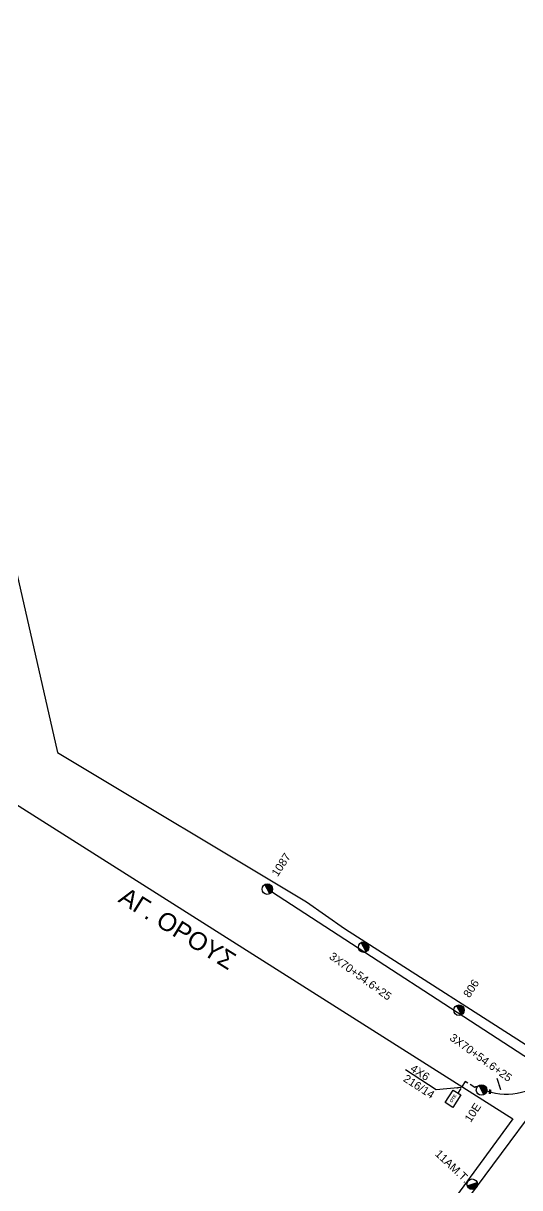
# Model space of a CAD drawing. Header units: millimetres. Extents: x 918 to 3138, y 719 to 1759.
# Drawn here: x 1967 to 2078.7, y 974.3 to 1236.1 of the extents above; entities that cross this region are included whole.
import ezdxf

# ---------------------------------------------------------------- set-up
doc = ezdxf.new("R2010")
doc.units = ezdxf.units.MM
doc.header["$LTSCALE"] = 0.5
doc.linetypes.add('DASHED', pattern=[19.05, 12.7, -6.35])
for name, color, linetype in [('Pillar OTE', 7, 'Continuous'), ('Άγνωστα', 7, 'Continuous'), ('Επιγραφές - Σχήματα', 7, 'Continuous'), ('Μηχανική τομή', 7, 'Continuous'), ('Στύλος ΦΜ', 7, 'Continuous'), ('Στύλος ΦΜ @ 1', 7, 'Continuous'), ('Συνεστραμμένα ΧΤ   3x70+54.6+25 AL', 7, 'SYN_LINE'), ('Υπόβαθρο ΔΕΗ', 7, 'Continuous'), ('Υπόγεια καλώδια Παροχών ΧΤ   4x6', 7, 'DASHED')]:
    doc.layers.add(name, color=color, linetype=linetype)
doc.styles.add('arial', font='ARIAL.TTF')
doc.styles.get("Standard").update_dxf_attribs({"font": 'ARIAL.TTF'})
doc.linetypes.add('SYN_LINE', pattern='A,0.5,-0.0001,["/\\/\\/\\/",Standard,S=0.1,R=0,X=0,Y=-0.05],-0.25', length=0.7501)
doc.dimstyles.new('ISO-25', dxfattribs={"dimtxt": 2.5, "dimasz": 2.5, "dimexe": 1.25, "dimexo": 0.625, "dimtad": 1, "dimtxsty": 'Standard', "dimcen": 2.5, "dimadec": 0, "dimazin": 0, "dimtfac": 1, "dimtmove": 0, "dimatfit": 3, "dimfxl": 1, "dimarcsym": 0})

# ---------------------------------------------------------------- blocks, each defined once
blk = doc.blocks.new('ΥΠΑΡΧΩΝ ΤΣΙΜΕΝΤΕΝΙΟΣ ΣΤΥΛΟΣ')
at = {"layer": 'Στύλος ΦΜ'}
blk.add_hatch(color=7, dxfattribs=at).paths.add_polyline_path([(-1.29, -2.28, 0.574793), (2.62, 0, 0.268822), (1.3, 2.27)])
at = {"layer": 'Στύλος ΦΜ', "color": 7}
blk.add_line((-1.29, -2.28), (1.3, 2.27), dxfattribs=at)
blk.add_circle((0, 0), 2.62, dxfattribs=at)
at = {"layer": 'Στύλος ΦΜ', "flags": 4}
for tag, p in [('ΑΡΙΘΜΟΣ', (-4.68, 8.05)), ('ΤΥΠΟΣ', (-4.91, 3.03))]:
    blk.add_attdef(tag, p, '', height=4, dxfattribs=at)
blk = doc.blocks.new('ΜΗΧΑΝΙΚΗ ΤΟΜΗ')
at = {"layer": 'Μηχανική τομή', "ltscale": 40}
for p, q in [((-1.9, 0.8), (1.9, 0.8)), ((1.9, 0), (-1.9, 0))]:
    blk.add_line(p, q, dxfattribs=at)
blk = doc.blocks.new('PILLAR ΟΤΕ')
at = {"layer": 'Pillar OTE', "ltscale": 40}
blk.add_lwpolyline([(-3.31, 2.02), (3.39, 2.02), (3.39, -1.99), (-3.31, -1.99)], close=True, dxfattribs=at)
at = {"layer": 'Pillar OTE', "insert": (-1.81, 0.71), "char_height": 1.3575, "width": 109.961, "attachment_point": 1}
blk.add_mtext('{\\fArial|b1|i0|c161|p34;OTE}', dxfattribs=at)

msp = doc.modelspace()

# ---------------------------------------------------------------- linework, layer by layer
at = {"layer": 'Συνεστραμμένα ΧΤ   3x70+54.6+25 AL', "color": 1, "ltscale": 20}
msp.add_lwpolyline([(2085.66, 1000.01), (2022.9, 1040.78)], dxfattribs=at)
at = {"layer": 'Συνεστραμμένα ΧΤ   3x70+54.6+25 AL', "color": 1, "linetype": 'SYN_LINE', "ltscale": 20}
msp.add_lwpolyline([(2051.34, 950.74), (2068.97, 974.38), (2087.8, 999.76), (2110.86, 1032.31)], dxfattribs=at)
msp.add_arc((2075.76, 1008.85), 13.53, 250.6577, 317.7595, dxfattribs=at)
at = {"layer": 'Υπόβαθρο ΔΕΗ'}
for points in [[(1961.38, 1130.54), (1974.73, 1072.12), (2030.72, 1038.59), (2039.27, 1032.59), (2086.63, 1002.32), (2190.29, 1144.25), (2260.59, 1240.6)], [(1783.3, 1187.61), (1949.75, 1118.46), (1962.45, 1062.39), (2077.19, 989.74), (1893.98, 739.52)], [(2059.93, 996.27), (2053.03, 1000.78)]]:
    msp.add_lwpolyline(points, dxfattribs=at)
at = {"layer": 'Υπόγεια καλώδια Παροχών ΧΤ   4x6', "color": 1, "linetype": 'DASHED', "ltscale": 0.2}
msp.add_lwpolyline([(2069.08, 996.82, 0.61675), (2068.62, 996.79), (2066.44, 998.17), (2064.82, 995.57)], format="xyb", dxfattribs=at)

# ---------------------------------------------------------------- block references
at = {"layer": 'Pillar OTE', "xscale": 0.5, "yscale": 0.5, "zscale": 0.5, "rotation": 57.41319137724204}
msp.add_blockref('PILLAR ΟΤΕ', (2063.69, 994.28), dxfattribs=at)
at = {"layer": 'Μηχανική τομή', "xscale": 0.2500000000001927, "yscale": 0.2500000000001927, "zscale": 0.2500000000001927, "rotation": 265.2537588485378}
msp.add_blockref('ΜΗΧΑΝΙΚΗ ΤΟΜΗ', (2071.93, 995.87), dxfattribs=at)
at = {"layer": 'Στύλος ΦΜ @ 1', "ltscale": 40}
ref = msp.add_blockref('ΥΠΑΡΧΩΝ ΤΣΙΜΕΝΤΕΝΙΟΣ ΣΤΥΛΟΣ', (2021.92, 1041.42), dxfattribs=dict(at, xscale=0.4499999999998184, yscale=0.4499999999998184, zscale=0.4499999999998184, rotation=56.80099436645325))
ref.add_attrib('ΤΥΠΟΣ', '1087', (2024.24, 1044.07), dxfattribs={"layer": 'Στύλος ΦΜ', "height": 1.8, "rotation": 56.801, "flags": 4})
at = {"layer": 'Στύλος ΦΜ @ 1', "ltscale": 40, "xscale": 0.4499999999998184, "yscale": 0.4499999999998184, "zscale": 0.4499999999998184, "rotation": 56.80099436645325}
msp.add_blockref('ΥΠΑΡΧΩΝ ΤΣΙΜΕΝΤΕΝΙΟΣ ΣΤΥΛΟΣ', (2043.6, 1028.38), dxfattribs=at)
at = {"layer": 'Στύλος ΦΜ @ 1', "ltscale": 40}
ref = msp.add_blockref('ΥΠΑΡΧΩΝ ΤΣΙΜΕΝΤΕΝΙΟΣ ΣΤΥΛΟΣ', (2065.05, 1014.19), dxfattribs=dict(at, xscale=0.4499999999998184, yscale=0.4499999999998184, zscale=0.4499999999998184, rotation=56.80099436645325))
ref.add_attrib('ΤΥΠΟΣ', '806', (2067.38, 1016.84), dxfattribs={"layer": 'Στύλος ΦΜ', "height": 1.8, "rotation": 56.801, "flags": 4})
ref = msp.add_blockref('ΥΠΑΡΧΩΝ ΤΣΙΜΕΝΤΕΝΙΟΣ ΣΤΥΛΟΣ', (2070.11, 996.25), dxfattribs=dict(at, xscale=0.4499999999998184, yscale=0.4499999999998184, zscale=0.4499999999998184, rotation=56.80099436645325))
ref.add_attrib('ΤΥΠΟΣ', '10Ε', (2067.67, 988.82), dxfattribs={"layer": 'Στύλος ΦΜ', "height": 1.8, "rotation": 56.801, "flags": 4})
ref = msp.add_blockref('ΥΠΑΡΧΩΝ ΤΣΙΜΕΝΤΕΝΙΟΣ ΣΤΥΛΟΣ', (2068.02, 975.08), dxfattribs=dict(at, xscale=0.4499999999998184, yscale=0.4499999999998184, zscale=0.4499999999998184, rotation=316.6862388002984))
ref.add_attrib('ΤΥΠΟΣ', '11ΑM.T.', (2059.5, 981.71), dxfattribs={"layer": 'Στύλος ΦΜ', "height": 1.8, "rotation": 316.6862, "flags": 4})

# ---------------------------------------------------------------- texts
at = {"layer": 'Άγνωστα', "ltscale": 40, "char_height": 1.8, "width": 17.1868, "attachment_point": 1, "rotation": 327.0805, "style": 'arial'}
for s, insert in [('4Χ6', (2054.89, 1002.16)), ('216/14', (2053.31, 999.88))]:
    msp.add_mtext(s, dxfattribs=dict(at, insert=insert))
at = {"layer": 'Επιγραφές - Σχήματα', "insert": (1990.27, 1042.08), "char_height": 4, "width": 90.8081, "attachment_point": 1, "rotation": 328.1131, "style": 'arial'}
msp.add_mtext('ΑΓ. ΟΡΟΥΣ', dxfattribs=at)
at = {"layer": 'Συνεστραμμένα ΧΤ   3x70+54.6+25 AL', "ltscale": 40, "char_height": 1.8, "width": 17.1868, "attachment_point": 1, "rotation": 324.2058, "style": 'arial'}
for insert in [(2036.73, 1027.39), (2063.82, 1009.09)]:
    msp.add_mtext('3X70+54.6+25', dxfattribs=dict(at, insert=insert))

# ---------------------------------------------------------------- leaders
at = {"layer": 'Επιγραφές - Σχήματα', "ltscale": 40}
for points in [[(2074.47, 996.26), (2073.64, 998.86)], [(2065.51, 996.8), (2059.93, 996.27)]]:
    msp.add_leader(points, dimstyle='ISO-25', override={"dimasz": 1, "dimtad": 0}, dxfattribs=at)

doc.saveas('drawing.dxf')
